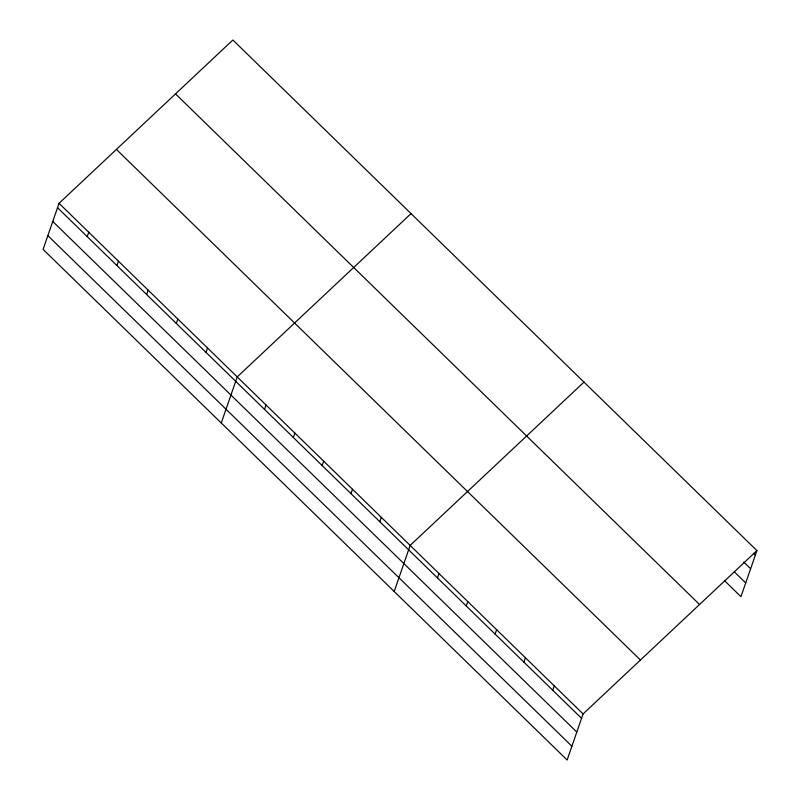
<?xml version="1.0" encoding="UTF-8"?>
<svg xmlns="http://www.w3.org/2000/svg" width="800" height="800" viewBox="0 0 800 800"><rect width="100%" height="100%" fill="white"/><g stroke="black" fill="none" stroke-linecap="round" stroke-linejoin="round"><path stroke-width="1.2" d="M59.05 203.31L43.09 249.39L567.13 760L583.08 713.93L756.91 550.61L232.87 40L59.05 203.31L583.08 713.93M87.22 236.64L88.74 232.25M116.92 265.57L118.44 261.18M146.61 294.51L148.13 290.12M176.31 323.44L177.83 319.05M206 352.38L207.52 347.99M221.26 423L237.22 376.92L411.04 213.61M264.52 409.4L266.04 405.01M293.34 437.48L294.86 433.09M322.16 465.56L323.69 461.17M350.99 493.65L352.51 489.26M379.81 521.73L381.33 517.34M394.2 591.5L410.15 545.42L583.98 382.11M437.45 577.9L438.97 573.51M466.27 605.98L467.8 601.59M495.1 634.07L496.62 629.67M523.92 662.15L525.44 657.76M552.74 690.23L554.26 685.84M756.91 550.61L740.95 596.69L724.36 580.52M753.64 553.3L755.39 555M743.64 561.95L750.62 568.76M734.36 571.87L745.72 582.93M175.51 93.89L699.55 604.51M116.41 149.42L640.44 660.03M57.53 207.7L581.56 718.32M52.76 221.46L576.8 732.07M47.86 235.63L571.89 746.24"/></g></svg>
